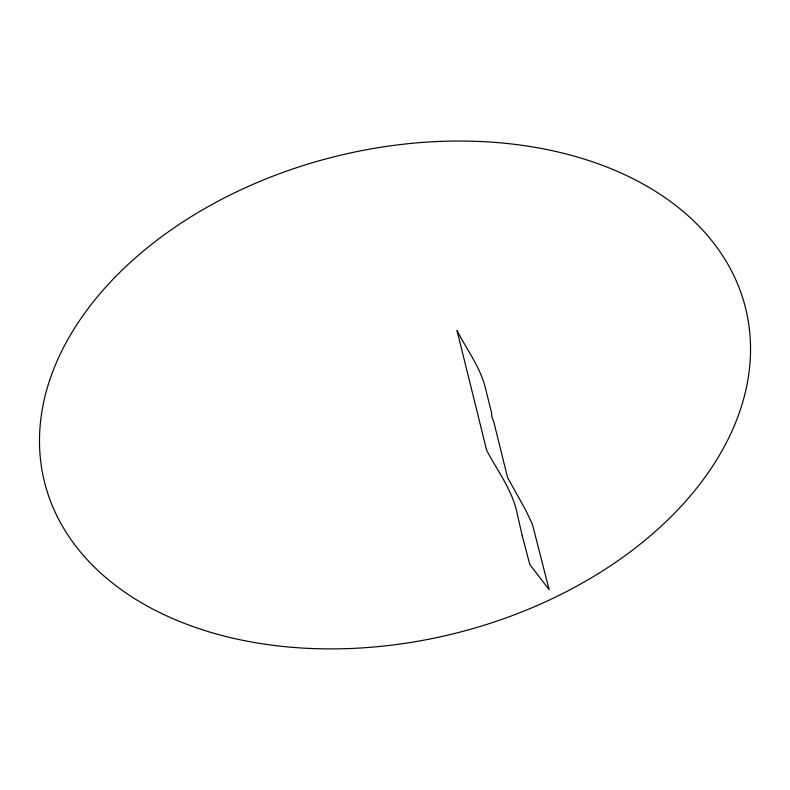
<?xml version="1.0" encoding="UTF-8"?>
<svg xmlns="http://www.w3.org/2000/svg" width="790" height="790" viewBox="0 0 790 790"><rect width="100%" height="100%" fill="white"/><g stroke="black" fill="none" stroke-linecap="round" stroke-linejoin="round"><path stroke-width="1.19" d="M522.23 535.788L529.794 564.495L549.129 589.646L532.411 524.254L525.725 510.172L507.565 477.535L493.79 421.89L491.676 416.241L491.676 413.328L485.771 389.48C480.883 367.883 466.89 349.901 457.005 330.497L486.66 450.34C497.433 470.85 512.256 490.017 517.085 513.135L522.23 535.788M266.615 644.442A361.158 245.848 -13.9 0 0 746.323 311.27A361.158 245.848 -13.9 0 0 172.102 229.199A361.158 245.848 -13.9 0 0 266.615 644.442"/></g></svg>
